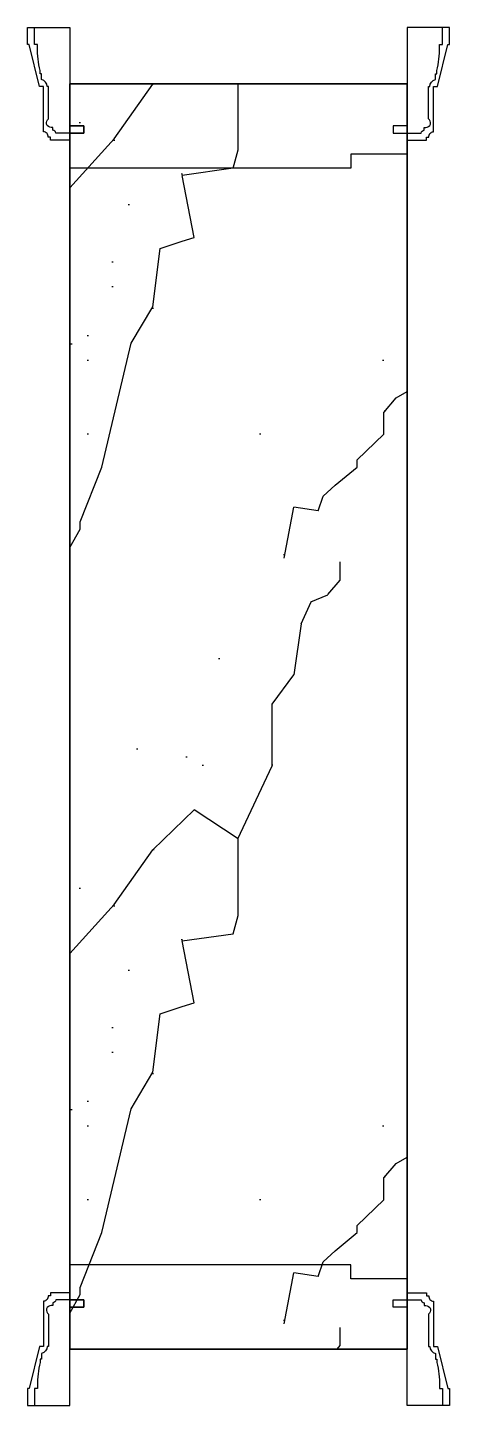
# Model space of a CAD drawing. Header units: millimetres. Extents: x -270 to 30, y -40 to 940.
import ezdxf

# ---------------------------------------------------------------- set-up
doc = ezdxf.new("R2010")
doc.units = ezdxf.units.MM
for name, color, linetype in [('CLNG-01(顶面主要造型线)', 11, 'Continuous'), ('DOOR STONE(门槛石)', 8, 'Continuous'), ('DOOR ZS(装饰门框门套窗套)', 11, 'Continuous'), ('FLOR-PATT(地面材料填充)', 250, 'Continuous')]:
    doc.layers.add(name, color=color, linetype=linetype)

# ---------------------------------------------------------------- blocks, each defined once
blk = doc.blocks.new('XT')
at = {"color": 8}
blk.add_lwpolyline([(5, 0), (10, 0), (10, 13.59), (8.01, 13.59), (8.01, 15.34, -0.417726), (4.05, 18.64), (-28, 18.64), (-28, 21.54), (-58, 28.88), (-58, 30), (-70, 30), (-70, 25)], format="xyb", dxfattribs=at)
blk.add_lwpolyline([(-56, 23), (-58, 23), (-58, 25), (-70, 25), (-70, 0), (0, 0), (0, -10), (5, -10), (5, 0), (5, 10, -0.414214), (3, 12), (1, 12), (1, 13.18, 0.002637), (1, 13.22, 0.770832), (-5, 15), (-28, 15), (-28, 16, -0.332997), (-33, 20), (-37, 20), (-37, 21), (-39.36, 21, 0.067822)], format="xyb", close=True)

msp = doc.modelspace()

# ---------------------------------------------------------------- hatches: boundary and pattern name
at = {"layer": 'FLOR-PATT(地面材料填充)'}
h = msp.add_hatch(dxfattribs=at)
h.set_pattern_fill('大理石', color=256, scale=121)
h.set_pattern_definition([(41.987, (302.5, 61.486), (726, 544.5), [11.63, -2430.205]), (68.199, (129.64, 43.336), (363, 1089), [41.89, -2890.333]), (60.9454, (121, 22.593), (363, 544.5), [17.797, -3719.517]), (90, (129.64, 38.15), (363, -2e-14), [5.19, -539.31]), (71.565, (299.04, 51.11), (7e-07, 544.5), [10.93, -1136.97]), (171.469, (299.043, 51.114), (-363, 3e-06), [17.48, -3653.13]), (79.2157, (274.843, 17.407), (363, 2178), [36.953, -3843.074]), (62.133, (1.729, 183.35), (1451.99998, 2722.50001), [85.056, -17776.794]), (0, (6.96, 263.2), (0, 544.5), [0, -363]), (64.983, (242, 362.257), (726, 1633.5), [57.226, -5951.493]), (81.4391, (382.014, 147.05), (726, 4900.49997), [81.284, -16988.402]), (82.875, (181.5, 196.314), (363, 2722.5), [41.809, -8737.99]), (76.7595, (145.2, 82.229), (363, 1633.5), [90.565, -9418.719]), (0, (88.6, 82.5), (0, 544.5), [0, -363]), (0, (94.44, 76.67), (0, 544.5), [0, -363]), (0, (135.27, 105.8), (0, 544.5), [0, -363]), (0, (123.6, 169.9), (0, 544.5), [0, -363]), (59.0362, (165.943, 170.386), (363, 544.5), [30.238, -6319.67]), (0, (181.46, 195.3), (0, 544.5), [0, -363]), (0, (135.27, 175.75), (0, 544.5), [0, -363]), (0, (152.77, 210.7), (0, 544.5), [0, -363]), (0, (135.27, 158.27), (0, 544.5), [0, -363]), (50.1944, (345.714, 121.12), (363, 544.5), [13.5, -2821.62]), (90, (345.7, 105.56), (363, -2e-14), [15.56, -528.94]), (43.6678, (326.7, 87.414), (1089, 1089), [26.286, -5493.82]), (90, (326.7, 82.23), (363, -2e-14), [5.19, -539.31]), (39.8056, (311.143, 69.264), (726, 544.5), [20.25, -4232.43]), (0, (257.76, 105.8), (0, 544.5), [0, -363]), (0, (346.5, 122.26), (0, 544.5), [0, -363]), (0, (346.5, 122.26), (0, 544.5), [0, -363]), (29.358, (354.36, 131.49), (1089, 544.5), [31.732, -3300.165]), (0, (345.24, 158.27), (0, 544.5), [0, -363]), (146.31, (242, 362.257), (-726, 544.5), [37.395, -3889.05]), (8.13, (202.243, 289.657), (3630, 544.5), [36.669, -7663.724]), (47.8624, (121, 279.286), (1452, 1633.5), [48.952, -10231.064]), (14.621, (41.486, 258.543), (2178, 544.5), [82.175, -8546.236]), (0, (71.1, 292.3), (0, 544.5), [0, -363]), (18.435, (186.686, 237.8), (1452, 544.5), [16.4, -3427.32]), (16.699, (202.24, 242.99), (363, 3e-05), [9.02, -1885.89]), (101.0937, (210.886, 245.579), (-726, 3811.49996), [44.918, -9387.845]), (0, (164.44, 269), (0, 544.5), [0, -363]), (0, (202.05, 290.7), (0, 544.5), [0, -363]), (0, (152.77, 228.2), (0, 544.5), [0, -363]), (0, (106.1, 344.8), (0, 544.5), [0, -363]), (0, (88.6, 321.47), (0, 544.5), [0, -363]), (44.145, (181.5, 354.479), (1089, 1089), [40.951, -8558.778]), (54.583, (153.843, 315.586), (363, 544.5), [47.724, -9974.298]), (0, (182, 354.84), (0, 544.5), [0, -363]), (0, (129.44, 327.3), (0, 544.5), [0, -363]), (0, (182, 354.84), (0, 544.5), [0, -363]), (0, (153.9, 314.74), (0, 544.5), [0, -363]), (75.069, (238.54, 294.84), (363, 1633.5), [13.42, -2804.22]), (90, (242, 307.8), (363, -2e-14), [54.45, -490.05]), (50.194, (305.96, 535.98), (363, 544.5), [13.5, -2821.62]), (0, (205.26, 420.56), (0, 544.5), [0, -363]), (0, (216.93, 414.73), (0, 544.5), [0, -363]), (0, (170.27, 426.4), (0, 544.5), [0, -363]), (0, (228.6, 490.5), (0, 544.5), [0, -363]), (53.13, (266.2, 458.193), (363, 544.5), [25.93, -5419.07]), (90, (266.2, 414.1), (363, -2e-14), [44.08, -500.42]), (0, (266.26, 415), (0, 544.5), [0, -363]), (23.199, (293.86, 530.79), (1089, 544.5), [13.164, -2751.36]), (66.038, (290.4, 523.01), (363, 1089), [8.51, -1779.055]), (66.038, (286.94, 515.24), (363, 1089), [8.51, -1779.055]), (81.87, (281.757, 478.936), (363, 2722.5), [36.669, -7663.724]), (90, (314.6, 546.35), (363, -2e-14), [12.96, -531.54]), (0, (274.7, 564.5), (0, 544.5), [0, -363])])
h.paths.add_polyline_path([(-240, 0), (0, 0), (0, 900), (-240, 900)])

# ---------------------------------------------------------------- linework, layer by layer
at = {"layer": 'CLNG-01(顶面主要造型线)'}
msp.add_lwpolyline([(0, 0), (-240, 0), (-240, 900), (0, 900)], close=True, dxfattribs=at)
at = {"layer": 'DOOR STONE(门槛石)'}
msp.add_lwpolyline([(-240, 0), (0, 0), (0, 900), (-240, 900)], close=True, dxfattribs=at)
at = {"layer": 'DOOR ZS(装饰门框门套窗套)'}
for points in [[(0, 850), (-40, 850), (-40, 840), (-240, 840), (-240, 865), (-230, 865), (-230, 870), (-240, 870), (-240, 900), (0, 900), (0, 870), (-10, 870), (-10, 865), (0, 865)], [(0, 50), (-40, 50), (-40, 60), (-240, 60), (-240, 35), (-230, 35), (-230, 30), (-240, 30), (-240, 0), (0, 0), (0, 30), (-10, 30), (-10, 35), (0, 35)]]:
    msp.add_lwpolyline(points, close=True, dxfattribs=at)

# ---------------------------------------------------------------- block references
at = {"layer": 'DOOR ZS(装饰门框门套窗套)', "ltscale": 3, "xscale": -1}
for p, rotation in [((-240, 870), 90), ((0, 30), 270)]:
    msp.add_blockref('XT', p, dxfattribs=dict(at, rotation=rotation))
at = {"layer": 'DOOR ZS(装饰门框门套窗套)', "ltscale": 3}
for p, rotation in [((0, 870), 270), ((-240, 30), 90)]:
    msp.add_blockref('XT', p, dxfattribs=dict(at, rotation=rotation))

doc.saveas('drawing.dxf')
